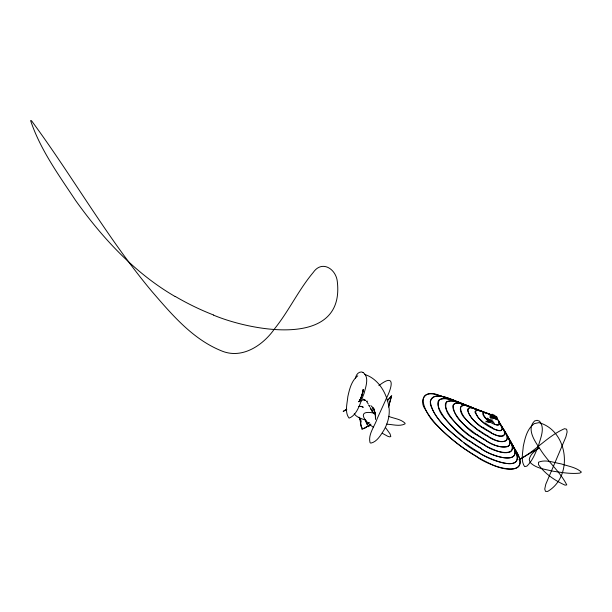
<?xml version="1.0" encoding="UTF-8"?>
<svg xmlns="http://www.w3.org/2000/svg" width="612" height="612" viewBox="0 0 612 612"><rect width="100%" height="100%" fill="white"/><g stroke="black" fill="none" stroke-linecap="round" stroke-linejoin="round"><path stroke-width="0.92" d="M375.584 414.752L375.554 417.797L375.447 414.362L375.538 418.348M375.538 419.48L375.171 413.322L375.569 417.132M369.044 405.687L368.906 405.282L369.625 406.712M355.411 378.576C355.733 375.447 357.966 371.867 361.463 371.958A40.239 12.255 82.2 0 1 363 372.524M486.066 421.484L486.158 421.048M389.599 402.948L391.397 396.484L387.182 400.829M389.515 403.384L388.597 406.605M388.475 407.034L391.688 395.497L387.388 400.623M360.2 399.774L359.076 401.717L361.654 396.431L362.518 393.73L360.613 399.001L363.222 390.242L362.403 394.189L363.23 389.416L363.046 391.428L363.237 389.752L363.298 390.211M359.642 400.715L358.854 401.839L360.858 398.443M359.902 400.294L360.613 399.093M368.944 422.586L367.101 424.782L365.127 419.457M369.235 422.594L367.667 423.733A1.01 0.987 -62.3 0 1 367.078 423.657L365.096 419.61M357.775 375.799C351.426 380.771 349.49 389.201 347.823 396.698C347.233 403.56 344.472 412.358 349.092 418.126C357.813 414.852 360.59 401.548 364.056 393.508C365.624 387.075 369.702 377.076 362.985 372.364M492.599 417.292L490.839 418.501L490.679 415.525L491.558 415.166M519.121 459.566L539.057 448.053C534.957 450.968 530.091 454.234 529.273 459.581L530.091 462.374C536.005 468.54 545.246 469.251 553.118 471.217C561.946 472.548 570.919 474.101 579.862 473.107L581.4 472.082C575.93 467.178 568.02 466.229 561.265 463.896C553.906 462.695 545.759 459.153 538.491 462.221L538.552 464.776C545.108 473.902 554.916 480.573 565.075 485.148L566.781 484.895C560.309 472.135 548.757 462.473 540.97 450.44C535.837 442.545 525.731 429.525 534.636 420.941L537.076 420.322L539.447 421.125C545.468 428.048 540.442 438.146 538.438 445.766C535.469 452.957 532.639 460.66 526.878 466.13L524.622 466.604C520.613 460.798 522.824 453.002 523.268 446.462C525.012 438.215 527.024 428.844 534.299 423.634L538.912 422.64C568.074 430.511 573.857 476.075 547.694 491.421L545.491 491.39L544.741 489.064L545.766 484.299L565.878 436.983L567.125 431.942L566.636 429.249L564.585 428.683C547.641 435.996 535.439 451.136 519.098 459.688M378.866 385.652C395.849 372.31 392.055 387.251 386.463 398.144C383.449 405.09 380.159 411.899 377.122 418.83C374.575 426.488 367.881 434.474 370.053 442.66L370.849 443.126C377.015 441.864 380.702 435.109 383.953 430.121C387.488 423.841 389.615 416.665 389.209 409.42C387.779 395 379.318 379.134 364.828 374.475M367.59 426.097C363.015 430.917 360.346 427.949 360.545 422.318M346.82 409.367L343.187 411.44L346.423 409.306M370.91 424.17L362.036 429.471L359.435 417.376M370 424.644L370.658 424.284M360.644 401.12L362.878 399.896M495.582 418.922L489.891 417.009L491.459 416.757L495.582 418.922L496.76 418.723L496.278 417.621C486.984 411.677 475.532 410.277 465.701 405.19C455.756 402.421 446.638 397.364 436.654 394.717C411.188 388.306 427.941 418.6 437.595 425.807M487.16 419.457L487.634 419.717M358.38 406.483L360.04 406.292M374.001 409.16L374.406 409.099L372.547 409.29M486.441 421.454L487.19 421.385M358.709 406.467L359.451 406.452M480.558 411.057L471.898 407.577L469.771 407.607L468.287 408.594L467.843 410.56C469.901 418.945 477.896 423.925 484.268 428.989C490.136 431.957 496.47 437.427 503.362 435.828L504.51 434.168C504.9 429.716 501.672 426.074 498.834 423.037M359.122 406.444L359.825 406.444M486.173 421.607L490.128 421.875M359.565 406.383L360.866 406.452M465.533 405.519C456.751 403.974 460.928 414.974 464.753 418.027C470.873 424.751 477.995 430.664 485.79 435.354C492.056 437.878 499.415 444.289 506.216 440.586C508.557 436.563 505.405 431.95 502.972 428.737M386.371 424.208C392.483 424.261 399.368 426.839 405.014 423.887L405.083 423.274C400.829 418.983 393.99 418.593 388.582 416.336M360.667 406.33L361.271 406.391M486.356 421.591L489.225 422.433M492.782 420.138L487.902 419.327L488.345 419.564M496.072 419.717L497.571 419.182L496.301 416.91M375.041 413.329C355.71 408.969 364.086 421.286 373.565 427.367M466.474 405.664L470.827 406.881L477.169 409.719M489.891 417.009L496.76 418.723M363.375 399.559L365.463 400.294M496.301 416.864L436.348 394.342C425.042 390.295 418.463 400.615 425.531 409.803C435.132 426.243 450.248 438.628 465.541 449.56M361.791 406.735L363.253 407.37L362.572 406.689M365.869 420.23C361.761 418.715 356.857 417.598 354.218 413.796M488.95 419.778L493.394 421.867M213.458 315.103C250.193 330.625 345.275 349.444 337.304 281.512C336.011 268.936 321.95 259.718 313.214 272.485C298.587 289.881 288.971 310.835 274.75 328.552C263.015 345.436 241.778 359.856 220.825 350.584C192.183 338.803 171.582 314.193 151.814 291.343C107.062 237.8 72.751 176.6 31.449 120.648L30.6 120.579C40.293 149.649 58.851 175.2 75.681 200.583C102.587 238.206 134.762 273.136 175.109 296.522M490.725 417.055L493.44 418.126M494.695 424.292L498.153 425.187L499.973 424.307A1.461 0.91 71.2 0 0 500.042 423.711L499.254 421.622L497.051 418.929M475.027 408.694C470.781 407.179 465.724 403.706 461.287 406.269L460.492 407.799C461.509 418.172 471.469 424.621 478.928 430.787M454.142 401.158L458.25 402.956M470.291 406.781C433.663 391.833 464.217 429.333 476.771 434.918M487.642 413.505C478.393 409.176 484.322 418.623 488.315 420.513M491.979 415.188L490.434 414.707L489.898 415.074A0.972 0.398 51.9 0 0 489.967 415.395L491.88 417.522M472.219 407.707C466.734 405.488 460.637 401.74 454.586 403.668L453.301 405.037C452.826 418.945 468.555 427.987 478.217 435.882C487.098 441.221 497.587 449.07 508.32 446.485L509.498 444.756C510.423 439.959 507.424 435.537 504.625 431.927M492.752 428.568C495.483 429.578 500.341 432.5 502.46 429.234A2.471 1.469 67.6 0 0 502.513 428.232L501.282 425.179L498.443 421.569M463.2 404.218C455.978 401.021 447.188 396.369 439.355 399.72C434.298 411.05 447.609 420.987 454.402 428.698C462.473 436.272 471.431 442.912 480.971 448.504C493.027 457.401 529.189 468.004 508.863 439.187M459.704 402.903C452.696 399.667 428.859 388.283 430.42 404.616C436.165 420.964 450.792 432.217 463.873 442.683C473.856 453.423 536.571 483.84 511.127 443.073M480.038 410.66C455.886 399.751 473.443 423.405 482.715 427.826M467.836 406.008C422.601 386.241 456.843 429.976 473.267 438.085M463.054 404.111C411.822 382.255 451.602 432.324 469.764 441.26M488.613 413.873L484.788 412.587L483.488 413.085L483.396 414.523C486.058 419.702 491.245 423.902 496.998 425.026L498.78 424.552L499.407 423.014L498.589 420.666L496.477 418.103L493.792 416.076M491.26 433.036C495.108 434.497 501.71 438.697 504.908 434.336A3.496 2.027 66.2 0 0 505.007 432.982L503.707 429.417L500.624 425.126M461.05 403.553C453.469 400.623 434.528 389.462 430.244 401.434C433.074 418.822 449.07 430.267 461.723 441.061M365.747 400.539L363.888 399.613M484.979 412.626C482.455 411.624 477.023 407.974 475.057 411.478A2.983 1.499 59.3 0 0 475.119 412.572L478.309 417.736L484.949 423.749M475.968 409.107L477.345 409.811M471.906 407.554L473.558 408.403M463.774 404.456L465.984 405.58M484.926 412.633L477.987 410.117L476.335 410.499L475.539 411.907C477.911 421.286 491.421 429.532 500.509 430.764L501.855 429.41L501.794 427.077L498.573 421.76M488.169 413.766L488.713 414.041M468.899 406.567C462.175 403.553 453.775 398.634 446.492 402.007C442.56 413.131 455.427 421.997 462.167 429.303C470.291 436.425 479.227 442.675 488.912 447.502C495.552 450.317 503.485 454.754 510.691 451.717L511.907 450.042C513.239 444.962 510.117 440.074 507.218 436.149M488.445 436.8C498.497 444.037 516.184 444.136 502.666 428.591M477.903 410.109L479.372 410.897M486.67 441.107C497.219 448.894 520.33 451.495 505.007 432.477M484.903 445.414C496.057 453.561 523.948 458.847 507.623 436.777M488.208 419.297L489.195 419.855L487.259 418.095M480.917 448.466C492.545 457.707 529.105 467.308 509.375 439.929M478.859 452.605C490.403 461.119 531.973 475.922 512.106 444.45M476.794 456.743C489.439 466.834 536.326 481.935 514.248 448.183M382.347 433.304L387.87 436.341L389.813 436.892L390.808 436.463L390.043 433.854L385.415 427.467M370.857 405.618L373.091 407.99L374.391 410.652L372.563 407.209L374.613 411.249M463.774 442.621L466.252 444.427M437.855 426.09C452.903 441.696 470.766 454.662 490.411 463.85C506.537 472.334 532.035 473.153 513.774 447.548M366.42 401.197L368.348 404.111M501.32 426.816L502.452 428.04M499.27 423.619L499.966 424.376M373.052 412.335L373.955 413.444M511.884 444.893L512.879 446.224M510.178 441.841L511.624 443.799M371.056 409.267L371.645 410.17L370.405 408.166M373.764 413.299L373.243 412.557L373.909 413.658M371.331 409.749L373.251 412.794M363.191 399.123L363.918 400.179M372.762 411.975L372.088 410.927L373.572 413.238M373.412 412.886L373.083 412.442M371.782 410.445L372.264 411.188M490.679 415.525L491.459 416.757M371.492 409.956L371.958 410.69M370.91 408.923L370.161 407.691M367.192 401.036L367.384 401.426M375.11 412.871L375.493 414.653L374.85 412.037L375.401 413.727M359.382 417.254L360.017 419.641M374.812 411.799L375.546 415.54L375.018 412.71M487.818 418.455L487.917 419.105M476.786 456.529A194.983 107.169 62.5 0 1 465.548 449.346M478.844 452.291A174.045 95.602 62.3 0 1 466.275 444.098M480.91 448.152A153.88 84.617 62.3 0 1 469.779 440.923M484.88 445.008A133.34 73.432 62.2 0 1 473.29 437.649M486.655 440.701A113.166 62.455 62.1 0 1 476.794 434.474M488.422 436.295A92.649 51.14 61.8 0 1 478.967 430.236M491.222 432.447A72.17 40.009 61.5 0 1 482.761 427.176M492.691 427.796A51.691 28.611 60.7 0 1 485.048 422.892M489.202 413.559A42.557 22.682 65.4 0 1 489.784 413.865M494.595 423.32A31.281 17.335 59.2 0 1 488.491 419.381M492.079 414.209A21.734 11.628 68.3 0 1 492.935 414.538M493.555 414.821A21.734 11.628 68.3 0 1 494.878 415.579M495.567 416.038A21.734 11.628 68.3 0 1 495.911 416.29M496.256 416.55A21.734 11.628 68.3 0 1 497.265 417.392M495.888 418.463A11.245 6.051 53 0 1 492.377 416.068M368.057 426.763A26.262 20.533 -30.8 0 1 370.375 425.363M360.644 419.411A28.848 26.4 -61.8 0 1 361.241 422.135M358.571 417.606A43.995 37.661 -73.1 0 1 358.487 417.292M213.489 314.966A256.52 220.787 53.4 0 1 175.17 296.384"/></g></svg>
